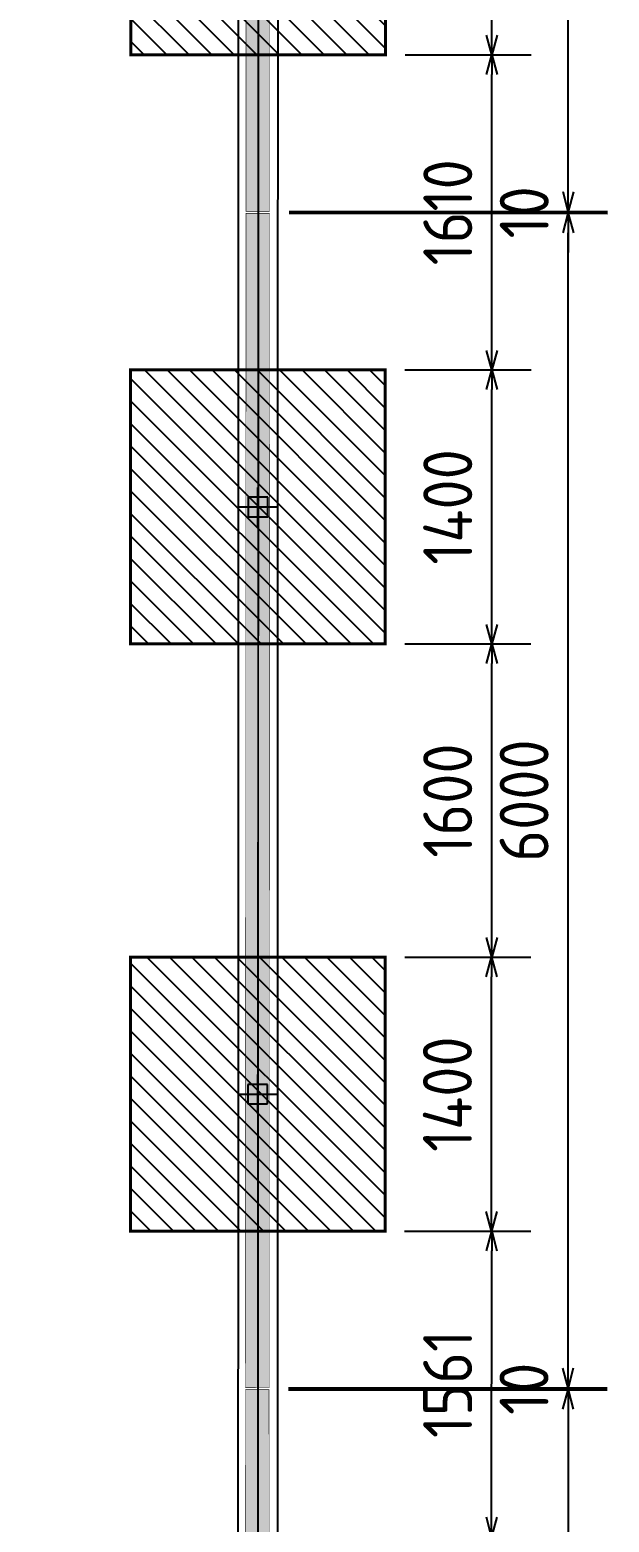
# Model space of a CAD drawing. Header units: centimetres. Extents: x -6122352 to 7132207, y -1694241 to 1947892.
# Drawn here: x 88508 to 91466, y -103172 to -95548 of the extents above; entities that cross this region are included whole.
import ezdxf

# ---------------------------------------------------------------- set-up
doc = ezdxf.new("R2010")
doc.units = ezdxf.units.CM
doc.header["$MEASUREMENT"] = 0
doc.header["$PDMODE"] = 66
doc.header["$PDSIZE"] = 100
for name, color, linetype in [('00-MI-DIM', 7, 'Continuous'), ('@MI-FOOTINGS', 7, 'Continuous'), ('@MI-REF LAYER', 7, 'Continuous'), ('@MI-TYPE-02', 6, 'Continuous')]:
    doc.layers.add(name, color=color, linetype=linetype)
doc.layers.add('08-Compound Wall-2', color=6, linetype='Continuous', lineweight=25, true_color=0xff00ff)
doc.layers.add('23585-XR-AR-DAMAC PLOT LIMITS$0$1-End units', color=7, linetype='Continuous', lineweight=5, true_color=0xf8991e)
doc.layers.add('A-ANNO-TEXT', color=3, linetype='Continuous', lineweight=25)
doc.styles.add('Schueco-BEMSTIL', font='isocpeur.ttf', dxfattribs={"width": 0.9})
doc.dimstyles.new('MI- JWC-TXT-2.5 MM', dxfattribs={"dimscale": 1.5, "dimtxt": 2.5, "dimasz": 1, "dimexe": 2, "dimexo": 1, "dimgap": 1, "dimtad": 1, "dimdec": 0, "dimdsep": 46, "dimtxsty": 'Schueco-BEMSTIL', "dimblk": 'OPEN30', "dimcen": 0, "dimdle": 2, "dimclrd": 140, "dimclre": 8, "dimclrt": 40, "dimadec": 0, "dimazin": 2, "dimtfac": 1, "dimtdec": 0, "dimtix": 1, "dimtmove": 2, "dimatfit": 3, "dimldrblk": 'OPEN', "dimfxl": 2, "dimlwd": -1, "dimlwe": -1, "dimarcsym": 0})

# ---------------------------------------------------------------- blocks, each defined once
blk = doc.blocks.new('23585-XR-AR-BOUNDARY WALLS AND SETBACKS')
at = {"layer": '08-Compound Wall-2'}
for points in [[(496514.6253, 2768906.0028), (496532.2463, 2768889.8566), (496534.3068, 2768892.1053), (496538.3602, 2768896.5291), (496542.4138, 2768900.9529), (496546.4672, 2768905.3767), (496550.5206, 2768909.8005), (496554.574, 2768914.2243), (496560.6193, 2768920.8218), (496542.9972, 2768936.967)], [(496486.0485, 2768874.8152), (496503.6697, 2768858.669), (496505.7302, 2768860.9177), (496509.7838, 2768865.3417), (496513.8372, 2768869.7653), (496517.8906, 2768874.1891), (496521.944, 2768878.6129), (496524.072, 2768880.9353), (496525.9974, 2768883.0367), (496530.2534, 2768887.6817), (496532.1112, 2768889.7091), (496514.4901, 2768905.8554)]]:
    blk.add_lwpolyline(points, dxfattribs=at)
blk = doc.blocks.new('A$C9d9485f6')
at = {"layer": 'A-ANNO-TEXT', "rotation": 312.4881850805905}
blk.add_blockref('23585-XR-AR-BOUNDARY WALLS AND SETBACKS', (-2377088.5348, -1504219.2521), dxfattribs=at)
blk = doc.blocks.new('23585-XR-AR-DAMAC PLOT LIMITS')
at = {"layer": '23585-XR-AR-DAMAC PLOT LIMITS$0$1-End units', "color": 251, "true_color": 0x636466}
for points in [[(496532.2525, 2768889.7153), (496514.5577, 2768905.9291), (496520.7389, 2768912.6753), (496538.4339, 2768896.4615), (496534.3805, 2768892.0377)], [(496526.0711, 2768882.9691), (496508.3761, 2768899.1827), (496514.5577, 2768905.9291), (496532.2525, 2768889.7153), (496530.3271, 2768887.6141)]]:
    blk.add_lwpolyline(points, close=True, dxfattribs=at)
blk = doc.blocks.new('A$Cf093b529')
at = {"layer": 'A-ANNO-TEXT'}
blk.add_blockref('23585-XR-AR-DAMAC PLOT LIMITS', (-495391.9901, -2768603.4419), dxfattribs=at)
blk = doc.blocks.new('A$Cc84df2ca')
at = {"color": 1, "true_color": 0xeb0000, "const_width": 0.01}
blk.add_lwpolyline([(33.1484, 0), (27.1484, 0), (21.1484, 0.0002), (15.1484, 0.0002), (9.1484, 0.0002), (0.0011, 0.0002), (0, 24.0001), (9.1484, 24), (15.1484, 24.0001), (21.1484, 24.0001), (27.1484, 24.0002), (33.1485, 24), (39.1485, 24.0001), (42.2984, 24.0001), (42.2982, 0.0002)], close=True, dxfattribs=at)
blk = doc.blocks.new('A$C3d5adbb0')
at = {"color": 1, "true_color": 0xeb0000, "const_width": 0.01}
blk.add_lwpolyline([(33.1502, 0.0017), (27.1502, 0.0028), (21.1502, 0.0038), (15.1503, 0.005), (9.1502, 0.0063), (0, 0.008), (0.0047, 24.0078), (2.8547, 24.0072), (9.1546, 24.0061), (12.0047, 24.0057), (15.1546, 24.0051), (21.1546, 24.004), (27.1546, 24.0029), (33.1545, 24.0017), (39.1548, 24.0006), (42.3047, 24), (42.3001, 0)], close=True, dxfattribs=at)
blk = doc.blocks.new('A$Cc9adf89e')
at = {"color": 1, "true_color": 0xeb0000, "const_width": 0.01}
blk.add_lwpolyline([(34.7286, -22.729), (28.7286, -22.7291), (22.7286, -22.7288), (16.7286, -22.7289), (10.7286, -22.7289), (1.5814, -22.7289), (1.5802, 1.271), (10.7286, 1.271), (16.7286, 1.271), (22.7286, 1.2711), (28.7286, 1.2711), (34.7287, 1.271), (40.7287, 1.271), (43.8786, 1.271), (43.8784, -22.7289)], close=True, dxfattribs=at)
blk = doc.blocks.new('A$C9fa2b657')
at = {"color": 1, "true_color": 0xeb0000, "const_width": 0.01}
blk.add_lwpolyline([(33.1502, 1.3091), (27.1502, 1.3102), (21.1502, 1.3113), (15.1503, 1.3125), (9.1502, 1.3137), (0, 1.3154), (0.0047, 25.3153), (2.8547, 25.3147), (9.1546, 25.3136), (12.0047, 25.3131), (15.1546, 25.3125), (21.1546, 25.3114), (27.1546, 25.3104), (33.1545, 25.3091), (39.1548, 25.3081), (42.3047, 25.3075), (42.3001, 1.3074)], close=True, dxfattribs=at)
blk = doc.blocks.new('_Open30')
at = {"color": 0, "linetype": 'ByBlock', "lineweight": -2}
for p, q in [((-1, 0.268), (0, 0)), ((0, 0), (-1, -0.268)), ((0, 0), (-1, 0))]:
    blk.add_line(p, q, dxfattribs=at)
blk = doc.blocks.new('*D1441')
at = {"layer": '00-MI-DIM', "color": 8, "transparency": 16777216}
for p, q in [((395136.8, -194702.4), (396763.6, -194702.7)), ((395139, -200602.2), (396762.6, -200602.5))]:
    blk.add_line(p, q, dxfattribs=at)
at = {"layer": '00-MI-DIM', "color": 140, "transparency": 16777216}
blk.add_line((396563.6, -194802.6), (396562.6, -200502.5), dxfattribs=at)
at = {"layer": 'Defpoints', "color": 0, "transparency": 16777216}
for p in [(395036.8, -194702.4), (395039, -200602.2), (396562.6, -200602.5)]:
    blk.add_point(p, dxfattribs=at)
at = {"layer": '00-MI-DIM', "color": 140, "transparency": 16777216, "xscale": 100, "yscale": 100, "zscale": 100}
for p, rotation in [((396563.6, -194702.6), 89.98973417893167), ((396562.6, -200602.5), 269.9897341789317)]:
    blk.add_blockref('_Open30', p, dxfattribs=dict(at, rotation=rotation))
at = {"layer": '00-MI-DIM', "color": 40, "transparency": 16777216, "insert": (396338.1, -197652.5), "char_height": 250, "attachment_point": 5, "rotation": 89.98973, "style": 'Schueco-BEMSTIL'}
blk.add_mtext('5900', dxfattribs=at)
blk = doc.blocks.new('_Open')
at = {"color": 0, "linetype": 'ByBlock', "lineweight": -2}
for p, q in [((-1, 0.2), (0, 0)), ((-1, -0.2), (0, 0)), ((0, 0), (-1, 0))]:
    blk.add_line(p, q, dxfattribs=at)
blk = doc.blocks.new('*D1443')
at = {"layer": '00-MI-DIM', "color": 140, "transparency": 16777216}
for p, q in [((396563.6, -194592.6), (396563.7, -194492.6)), ((396563.6, -194702.6), (396563.6, -194692.6)), ((396563.6, -194802.6), (396563.6, -194902.6))]:
    blk.add_line(p, q, dxfattribs=at)
at = {"layer": '00-MI-DIM', "color": 8, "transparency": 16777216}
for p, q in [((395136.8, -194692.4), (396763.6, -194692.7)), ((395136.8, -194702.4), (396763.6, -194702.7))]:
    blk.add_line(p, q, dxfattribs=at)
at = {"layer": 'Defpoints', "color": 0, "transparency": 16777216}
for p in [(395036.8, -194692.4), (395036.8, -194702.4), (396563.6, -194692.6)]:
    blk.add_point(p, dxfattribs=at)
at = {"layer": '00-MI-DIM', "color": 140, "transparency": 16777216, "xscale": 100, "yscale": 100, "zscale": 100}
for p, rotation in [((396563.6, -194692.6), 269.9897341789317), ((396563.6, -194702.6), 89.98973417893167)]:
    blk.add_blockref('_Open30', p, dxfattribs=dict(at, rotation=rotation))
at = {"layer": '00-MI-DIM', "color": 40, "transparency": 16777216, "insert": (396338.6, -194697.6), "char_height": 250, "attachment_point": 5, "rotation": 89.98973, "style": 'Schueco-BEMSTIL'}
blk.add_mtext('10', dxfattribs=at)
blk = doc.blocks.new('*D1445')
at = {"layer": '00-MI-DIM', "color": 8, "transparency": 16777216}
for p, q in [((395138.9, -188692.4), (396764.7, -188692.7)), ((395136.8, -194692.4), (396763.6, -194692.7))]:
    blk.add_line(p, q, dxfattribs=at)
at = {"layer": '00-MI-DIM', "color": 140, "transparency": 16777216}
blk.add_line((396563.6, -194592.6), (396564.7, -188792.6), dxfattribs=at)
at = {"layer": 'Defpoints', "color": 0, "transparency": 16777216}
for p in [(395038.9, -188692.4), (396564.7, -188692.6), (395036.8, -194692.4)]:
    blk.add_point(p, dxfattribs=at)
at = {"layer": '00-MI-DIM', "color": 140, "transparency": 16777216, "xscale": 100, "yscale": 100, "zscale": 100}
for p, rotation in [((396564.7, -188692.6), 89.98973417893167), ((396563.6, -194692.6), 269.9897341789317)]:
    blk.add_blockref('_Open30', p, dxfattribs=dict(at, rotation=rotation))
at = {"layer": '00-MI-DIM', "color": 40, "transparency": 16777216, "insert": (396339.2, -191692.6), "char_height": 250, "attachment_point": 5, "rotation": 89.98973, "style": 'Schueco-BEMSTIL'}
blk.add_mtext('6000', dxfattribs=at)
blk = doc.blocks.new('*D1447')
at = {"layer": '00-MI-DIM', "color": 140, "transparency": 16777216}
for p, q in [((396564.7, -188582.6), (396564.7, -188482.6)), ((396564.7, -188692.6), (396564.7, -188682.6)), ((396564.7, -188792.6), (396564.7, -188892.6))]:
    blk.add_line(p, q, dxfattribs=at)
at = {"layer": '00-MI-DIM', "color": 8, "transparency": 16777216}
for p, q in [((395138.9, -188682.4), (396764.7, -188682.7)), ((395138.9, -188692.4), (396764.7, -188692.7))]:
    blk.add_line(p, q, dxfattribs=at)
at = {"layer": 'Defpoints', "color": 0, "transparency": 16777216}
for p in [(395038.9, -188682.4), (396564.7, -188682.6), (395038.9, -188692.4)]:
    blk.add_point(p, dxfattribs=at)
at = {"layer": '00-MI-DIM', "color": 140, "transparency": 16777216, "xscale": 100, "yscale": 100, "zscale": 100}
for p, rotation in [((396564.7, -188682.6), 269.9897341789317), ((396564.7, -188692.6), 89.98973417893167)]:
    blk.add_blockref('_Open30', p, dxfattribs=dict(at, rotation=rotation))
at = {"layer": '00-MI-DIM', "color": 40, "transparency": 16777216, "insert": (396339.7, -188687.6), "char_height": 250, "attachment_point": 5, "rotation": 89.98973, "style": 'Schueco-BEMSTIL'}
blk.add_mtext('10', dxfattribs=at)
blk = doc.blocks.new('*D1449')
at = {"layer": '00-MI-DIM', "color": 8, "transparency": 16777216}
for p, q in [((395141.1, -182682.4), (396765.8, -182682.7)), ((395138.9, -188682.4), (396764.7, -188682.7))]:
    blk.add_line(p, q, dxfattribs=at)
at = {"layer": '00-MI-DIM', "color": 140, "transparency": 16777216}
blk.add_line((396564.7, -188582.6), (396565.8, -182782.6), dxfattribs=at)
at = {"layer": 'Defpoints', "color": 0, "transparency": 16777216}
for p in [(395041.1, -182682.4), (396565.8, -182682.6), (395038.9, -188682.4)]:
    blk.add_point(p, dxfattribs=at)
at = {"layer": '00-MI-DIM', "color": 140, "transparency": 16777216, "xscale": 100, "yscale": 100, "zscale": 100}
for p, rotation in [((396565.8, -182682.6), 89.98973417893167), ((396564.7, -188682.6), 269.9897341789317)]:
    blk.add_blockref('_Open30', p, dxfattribs=dict(at, rotation=rotation))
at = {"layer": '00-MI-DIM', "color": 40, "transparency": 16777216, "insert": (396340.2, -185682.6), "char_height": 250, "attachment_point": 5, "rotation": 89.98973, "style": 'Schueco-BEMSTIL'}
blk.add_mtext('6000', dxfattribs=at)
blk = doc.blocks.new('T2-FOOTING PLAN')
at = {"layer": '@MI-FOOTINGS', "transparency": 33554679}
h = blk.add_hatch(dxfattribs=at)
h.set_pattern_fill('ANSI31', color=8, scale=650)
h.paths.add_polyline_path([(-700, 650), (700, 650), (700, -650), (-700, -650)])
at = {"layer": '@MI-FOOTINGS', "color": 160, "true_color": 0x3340f0, "const_width": 15}
blk.add_lwpolyline([(-700, 650), (700, 650), (700, -650), (-700, -650)], close=True, dxfattribs=at)
at = {"layer": '@MI-FOOTINGS', "color": 30}
blk.add_point((0, 0), dxfattribs=at)
blk = doc.blocks.new('*D1463')
at = {"layer": '00-MI-DIM', "color": 8, "transparency": 16777216}
for p, q in [((395729.1, -193892.5), (396373.6, -193892.6)), ((395729.9, -195453.4), (396373.3, -195453.5))]:
    blk.add_line(p, q, dxfattribs=at)
at = {"layer": '00-MI-DIM', "color": 140, "transparency": 16777216}
blk.add_line((396173.3, -195353.5), (396173.6, -193992.6), dxfattribs=at)
at = {"layer": 'Defpoints', "color": 0, "transparency": 16777216}
for p in [(395629.1, -193892.5), (396173.6, -193892.6), (395629.9, -195453.4)]:
    blk.add_point(p, dxfattribs=at)
at = {"layer": '00-MI-DIM', "color": 140, "transparency": 16777216, "xscale": 100, "yscale": 100, "zscale": 100}
for p, rotation in [((396173.6, -193892.6), 89.98973417893167), ((396173.3, -195453.5), 269.9897341789317)]:
    blk.add_blockref('_Open30', p, dxfattribs=dict(at, rotation=rotation))
at = {"layer": '00-MI-DIM', "color": 40, "transparency": 16777216, "insert": (395948.5, -194673), "char_height": 250, "attachment_point": 5, "rotation": 89.98973, "style": 'Schueco-BEMSTIL'}
blk.add_mtext('1561', dxfattribs=at)
blk = doc.blocks.new('*D1465')
at = {"layer": '00-MI-DIM', "color": 8, "transparency": 16777216}
for p, q in [((395729.3, -192492.5), (396372.8, -192492.6)), ((395729.1, -193892.5), (396372.5, -193892.6))]:
    blk.add_line(p, q, dxfattribs=at)
at = {"layer": '00-MI-DIM', "color": 140, "transparency": 16777216}
blk.add_line((396172.5, -193792.6), (396172.8, -192592.6), dxfattribs=at)
at = {"layer": 'Defpoints', "color": 0, "transparency": 16777216}
for p in [(395629.3, -192492.5), (396172.8, -192492.6), (395629.1, -193892.5)]:
    blk.add_point(p, dxfattribs=at)
at = {"layer": '00-MI-DIM', "color": 140, "transparency": 16777216, "xscale": 100, "yscale": 100, "zscale": 100}
for p, rotation in [((396172.8, -192492.6), 89.98973417893167), ((396172.5, -193892.6), 269.9897341789317)]:
    blk.add_blockref('_Open30', p, dxfattribs=dict(at, rotation=rotation))
at = {"layer": '00-MI-DIM', "color": 40, "transparency": 16777216, "insert": (395947.6, -193192.5), "char_height": 250, "attachment_point": 5, "rotation": 89.98973, "style": 'Schueco-BEMSTIL'}
blk.add_mtext('1400', dxfattribs=at)
blk = doc.blocks.new('*D1467')
at = {"layer": '00-MI-DIM', "color": 8, "transparency": 16777216}
for p, q in [((395729.6, -190892.5), (396374.1, -190892.6)), ((395729.3, -192492.5), (396373.9, -192492.6))]:
    blk.add_line(p, q, dxfattribs=at)
at = {"layer": '00-MI-DIM', "color": 140, "transparency": 16777216}
blk.add_line((396173.9, -192392.6), (396174.1, -190992.6), dxfattribs=at)
at = {"layer": 'Defpoints', "color": 0, "transparency": 16777216}
for p in [(395629.6, -190892.5), (396174.1, -190892.6), (395629.3, -192492.5)]:
    blk.add_point(p, dxfattribs=at)
at = {"layer": '00-MI-DIM', "color": 140, "transparency": 16777216, "xscale": 100, "yscale": 100, "zscale": 100}
for p, rotation in [((396174.1, -190892.6), 89.98973417893167), ((396173.9, -192492.6), 269.9897341789317)]:
    blk.add_blockref('_Open30', p, dxfattribs=dict(at, rotation=rotation))
at = {"layer": '00-MI-DIM', "color": 40, "transparency": 16777216, "insert": (395949, -191692.5), "char_height": 250, "attachment_point": 5, "rotation": 89.98973, "style": 'Schueco-BEMSTIL'}
blk.add_mtext('1600', dxfattribs=at)
blk = doc.blocks.new('*D1469')
at = {"layer": '00-MI-DIM', "color": 8, "transparency": 16777216}
for p, q in [((395729.9, -189492.5), (396374.4, -189492.6)), ((395729.6, -190892.5), (396374.1, -190892.6))]:
    blk.add_line(p, q, dxfattribs=at)
at = {"layer": '00-MI-DIM', "color": 140, "transparency": 16777216}
blk.add_line((396174.2, -190792.6), (396174.4, -189592.6), dxfattribs=at)
at = {"layer": 'Defpoints', "color": 0, "transparency": 16777216}
for p in [(395629.9, -189492.5), (396174.4, -189492.6), (395629.6, -190892.5)]:
    blk.add_point(p, dxfattribs=at)
at = {"layer": '00-MI-DIM', "color": 140, "transparency": 16777216, "xscale": 100, "yscale": 100, "zscale": 100}
for p, rotation in [((396174.4, -189492.6), 89.98973417893167), ((396174.1, -190892.6), 269.9897341789317)]:
    blk.add_blockref('_Open30', p, dxfattribs=dict(at, rotation=rotation))
at = {"layer": '00-MI-DIM', "color": 40, "transparency": 16777216, "insert": (395949.3, -190192.5), "char_height": 250, "attachment_point": 5, "rotation": 89.98973, "style": 'Schueco-BEMSTIL'}
blk.add_mtext('1400', dxfattribs=at)
blk = doc.blocks.new('*D1471')
at = {"layer": '00-MI-DIM', "color": 8, "transparency": 16777216}
for p, q in [((395731.2, -187882.5), (396374.7, -187882.6)), ((395729.9, -189492.5), (396374.4, -189492.6))]:
    blk.add_line(p, q, dxfattribs=at)
at = {"layer": '00-MI-DIM', "color": 140, "transparency": 16777216}
blk.add_line((396174.4, -189392.6), (396174.7, -187982.6), dxfattribs=at)
at = {"layer": 'Defpoints', "color": 0, "transparency": 16777216}
for p in [(395631.2, -187882.5), (396174.7, -187882.6), (395629.9, -189492.5)]:
    blk.add_point(p, dxfattribs=at)
at = {"layer": '00-MI-DIM', "color": 140, "transparency": 16777216, "xscale": 100, "yscale": 100, "zscale": 100}
for p, rotation in [((396174.7, -187882.6), 89.98973417893167), ((396174.4, -189492.6), 269.9897341789317)]:
    blk.add_blockref('_Open30', p, dxfattribs=dict(at, rotation=rotation))
at = {"layer": '00-MI-DIM', "color": 40, "transparency": 16777216, "insert": (395949.5, -188687.5), "char_height": 250, "attachment_point": 5, "rotation": 89.98973, "style": 'Schueco-BEMSTIL'}
blk.add_mtext('1610', dxfattribs=at)
blk = doc.blocks.new('*D1473')
at = {"layer": '00-MI-DIM', "color": 8, "transparency": 16777216}
for p, q in [((395731.5, -186482.5), (396374.9, -186482.6)), ((395731.2, -187882.5), (396374.7, -187882.6))]:
    blk.add_line(p, q, dxfattribs=at)
at = {"layer": '00-MI-DIM', "color": 140, "transparency": 16777216}
blk.add_line((396174.7, -187782.6), (396174.9, -186582.6), dxfattribs=at)
at = {"layer": 'Defpoints', "color": 0, "transparency": 16777216}
for p in [(395631.5, -186482.5), (396174.9, -186482.6), (395631.2, -187882.5)]:
    blk.add_point(p, dxfattribs=at)
at = {"layer": '00-MI-DIM', "color": 140, "transparency": 16777216, "xscale": 100, "yscale": 100, "zscale": 100}
for p, rotation in [((396174.9, -186482.6), 89.98973417893167), ((396174.7, -187882.6), 269.9897341789317)]:
    blk.add_blockref('_Open30', p, dxfattribs=dict(at, rotation=rotation))
at = {"layer": '00-MI-DIM', "color": 40, "transparency": 16777216, "insert": (395949.8, -187182.5), "char_height": 250, "attachment_point": 5, "rotation": 89.98973, "style": 'Schueco-BEMSTIL'}
blk.add_mtext('1400', dxfattribs=at)
blk = doc.blocks.new('T2-MID PARTITION HALF')
at = {"layer": '@MI-TYPE-02'}
h = blk.add_hatch(color=256, dxfattribs=at)
h.dxf.hatch_style = 1
h.paths.add_polyline_path([(-62.2, 5901.9), (-60, 0), (60, 0), (57.8, 5901.8)])
h.paths.add_polyline_path([(-60, 11911.9), (-62.1, 5911.9), (57.9, 5911.8), (60, 11911.8)])
h.paths.add_polyline_path([(-57.9, 17921.9), (-60, 11921.9), (60, 11921.8), (62.1, 17921.8)])
h.paths.add_polyline_path([(-55.8, 23931.9), (-57.9, 17931.9), (62.1, 17931.8), (64.2, 23931.8)])
at = {"layer": '@MI-TYPE-02', "const_width": 2.5}
for points in [[(-57.9, 17921.9), (-60, 11921.9), (60, 11921.8), (62.1, 17921.8)], [(-60, 11911.9), (-62.1, 5911.9), (57.9, 5911.8), (60, 11911.8)], [(-62.2, 5901.9), (-60, 0), (60, 0), (57.8, 5901.8)]]:
    blk.add_lwpolyline(points, close=True, dxfattribs=at)
at = {"layer": '@MI-FOOTINGS', "rotation": 89.98973417812736}
for p in [(2.4, 13421.8), (0.8, 10411.8), (0.2, 7411.8)]:
    blk.add_blockref('T2-FOOTING PLAN', p, dxfattribs=at)
at = {"layer": '00-MI-DIM'}
for base, p1, p2, picture, middle in [((1586.8, 17921.6), (60, 11921.8), (62.1, 17921.8), '*D1449', (1586.3, 14921.6)), ((1585.7, 11921.6), (60, 11911.8), (60, 11921.8), '*D1447', (1585.7, 11916.6)), ((1585.7, 11911.6), (57.9, 5911.8), (60, 11911.8), '*D1445', (1585.2, 8911.6)), ((1584.7, 5911.6), (57.8, 5901.8), (57.9, 5911.8), '*D1443', (1584.7, 5906.6))]:
    dim = blk.add_linear_dim(base=base, p1=p1, p2=p2, angle=89.98973, dimstyle='MI- JWC-TXT-2.5 MM', dxfattribs=at)
    dim.commit()
    dim.dimension.update_dxf_attribs({"geometry": picture, "text_midpoint": middle, "dimtype": 128, "insert": (-394979, 200604.2)})
for base, p1, p2, picture, middle in [((1196, 14121.6), (652.3, 12721.7), (652.5, 14121.7), '*D1473', (970.8, 13421.7)), ((1195.7, 12721.6), (650.9, 11111.7), (652.3, 12721.7), '*D1471', (970.6, 11916.7)), ((1195.4, 11111.6), (650.7, 9711.7), (650.9, 11111.7), '*D1469', (970.3, 10411.7)), ((1195.2, 9711.6), (650.4, 8111.7), (650.7, 9711.7), '*D1467', (970, 8911.7)), ((1193.8, 8111.6), (650.1, 6711.7), (650.4, 8111.7), '*D1465', (968.7, 7411.7)), ((1194.6, 6711.6), (650.9, 5150.8), (650.1, 6711.7), '*D1463', (969.5, 5931.2)), ((1583.6, 1.7), (57.8, 5901.8), (60, 2), '*D1441', (1359.1, 2951.7))]:
    dim = blk.add_linear_dim(base=base, p1=p1, p2=p2, angle=89.98973, dimstyle='MI- JWC-TXT-2.5 MM', dxfattribs=at)
    dim.commit()
    dim.dimension.update_dxf_attribs({"geometry": picture, "text_midpoint": middle, "insert": (-394979, 200604.2)})

msp = doc.modelspace()

# ---------------------------------------------------------------- block references
at = {"layer": '@MI-REF LAYER', "xscale": 1000, "yscale": 1000, "zscale": 1000}
msp.add_blockref('A$C9d9485f6', (-23958.95046, 48155.57226), dxfattribs=at)
at = {"layer": '@MI-REF LAYER', "xscale": 1000, "yscale": 1000, "zscale": 1000, "rotation": 312.4882903633292}
msp.add_blockref('A$Cf093b529', (-891608.73293, 539022.72011), dxfattribs=at)
at = {"layer": '@MI-REF LAYER', "color": 10, "xscale": 1000, "yscale": 1000, "zscale": 1000}
for name, p, rotation in [('A$C9fa2b657', (89676.48429, -83148.69269), 180.0004263467067), ('A$Cc9adf89e', (133550.81601, -107200.75595), 179.9897998693747), ('A$Cc84df2ca', (131974.64839, -84471.41672), 179.9897998700953), ('A$C3d5adbb0', (89676.49402, -84456.14049), 180.0004263450647)]:
    msp.add_blockref(name, p, dxfattribs=dict(at, rotation=rotation))
at = {"layer": '@MI-TYPE-02', "color": 6}
msp.add_blockref('T2-MID PARTITION HALF', (89671.54696, -108396.77864), dxfattribs=at)

doc.saveas('drawing.dxf')
